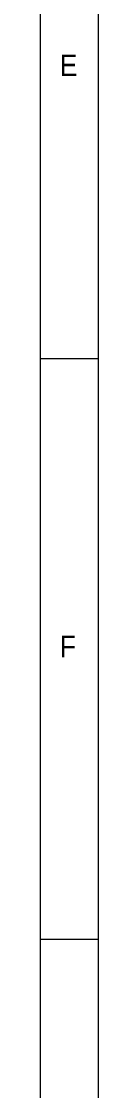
# Model space of a CAD drawing. Header units: millimetres. Extents: x 2 to 603, y 5 to 415.
# Drawn here: x 584 to 589, y 97 to 189 of the extents above; entities that cross this region are included whole.
import ezdxf

# ---------------------------------------------------------------- set-up
doc = ezdxf.new("R2010")
doc.units = ezdxf.units.MM
doc.linetypes.add('SLD-Durchgehend', pattern=[0])
doc.styles.add('SLDTEXTSTYLE0', font='GOTHIC.TTF', dxfattribs={"width": 0.913})

msp = doc.modelspace()

# ---------------------------------------------------------------- linework, layer by layer
at = {"color": 7, "linetype": 'SLD-Durchgehend', "lineweight": 0}
for p, q in [((589, 5), (589, 415)), ((584.0035, 10), (584.0035, 410)), ((584, 160), (589, 160)), ((589, 110), (584, 110))]:
    msp.add_line(p, q, dxfattribs=at)

# ---------------------------------------------------------------- texts
at = {"color": 7, "linetype": 'Continuous', "lineweight": 0, "char_height": 1.8521, "attachment_point": 1, "style": 'SLDTEXTSTYLE0'}
for s, insert in [('E', (585.6667, 186.1463)), ('F', (585.6667, 136.1463))]:
    msp.add_mtext(s, dxfattribs=dict(at, insert=insert))

doc.saveas('drawing.dxf')
